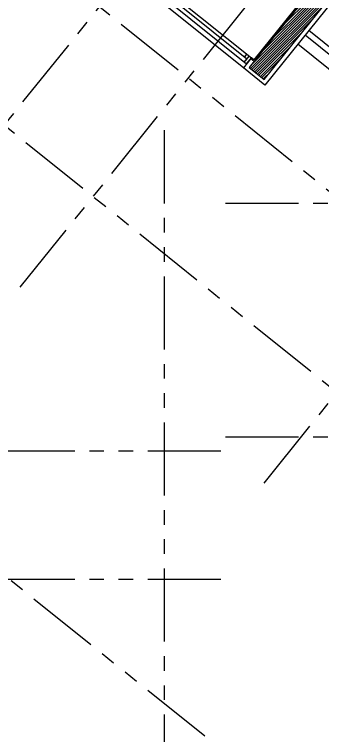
# Model space of a CAD drawing. Extents: x 453.8 to 514, y -2.6 to 70.8.
# Drawn here: x 483.18 to 488.45, y 22.62 to 34.97 of the extents above; entities that cross this region are included whole.
import ezdxf

# ---------------------------------------------------------------- set-up
doc = ezdxf.new("R2010")
doc.units = 0
doc.header["$MEASUREMENT"] = 0
doc.linetypes.add('AXIS_100$0$A-AXIS$0$PHANTOM', pattern=[2.5, 1.25, -0.25, 0.25, -0.25, 0.25, -0.25])
for name, color, linetype in [('A-ALU', 9, 'CONTINUOUS'), ('A-BALUST', 1, 'CONTINUOUS'), ('A-HATCH-CONC', 8, 'CONTINUOUS'), ('A-PLASTER', 8, 'CONTINUOUS'), ('A-PROJECTION', 9, 'CONTINUOUS'), ('a-revetement', 1, 'CONTINUOUS'), ('AXIS_100$0$A-AXIS-100', 10, 'AXIS_100$0$A-AXIS$0$PHANTOM'), ('S-9-10TH$0$A-STR 9-10TH', 2, 'CONTINUOUS')]:
    doc.layers.add(name, color=color, linetype=linetype)

# ---------------------------------------------------------------- blocks, each defined once
blk = doc.blocks.new('A$C59A015EB')
at = {"layer": 'A-ALU'}
for p, q in [((21.145, 36.116), (23.499, 34.223)), ((21.064, 36.014), (23.417, 34.122)), ((23.378, 34.153), (23.46, 34.254)), ((23.38, 34.235), (23.421, 34.286)), ((23.39, 34.247), (23.421, 34.286)), ((23.397, 34.176), (23.46, 34.254)), ((23.417, 34.122), (23.499, 34.223)), ((23.436, 34.145), (23.499, 34.223))]:
    blk.add_line(p, q, dxfattribs=at)
blk.add_lwpolyline([(23.419, 34.204), (21.144, 36.034)], dxfattribs=at)

msp = doc.modelspace()

# ---------------------------------------------------------------- hatches: boundary and pattern name
at = {"layer": 'A-HATCH-CONC'}
h = msp.add_hatch(dxfattribs=at)
h.set_pattern_fill('ANSI31', color=256, scale=0.25, style=0)
h.set_pattern_definition([(45, (463.73762, -5e-11), (-0.022097087, 0.022097087), [])])
h.paths.add_polyline_path([(487.197, 34.06218), (487.45416, 33.85537), (489.95939, 36.97054), (489.53591, 36.97054)])

# ---------------------------------------------------------------- linework, layer by layer
at = {"layer": 'A-BALUST'}
for points in [[(490.81183, 32.6052), (488.21687, 34.69207)], [(490.74916, 32.52727), (488.1542, 34.61415)]]:
    msp.add_lwpolyline(points, dxfattribs=at)
at = {"layer": 'A-PLASTER'}
msp.add_lwpolyline([(487.88826, 40.24335), (487.97286, 40.34855), (490.56003, 38.26794), (487.27931, 34.18847), (487.23645, 34.22293), (487.22705, 34.21125)], dxfattribs=at)
at = {"layer": 'A-PROJECTION'}
msp.add_line((487.09858, 34.0515), (484.74519, 35.9441), dxfattribs=at)
msp.add_lwpolyline([(490.62383, 32.37142), (488.02886, 34.45829)], dxfattribs=at)
at = {"layer": 'a-revetement'}
for p, q in [((489.1381, 35.8376), (487.46484, 33.75695)), ((487.22705, 34.21125), (487.09858, 34.0515)), ((487.22705, 34.21125), (487.2816, 34.16738)), ((487.46484, 33.75695), (487.09858, 34.0515))]:
    msp.add_line(p, q, dxfattribs=at)
at = {"layer": 'AXIS_100$0$A-AXIS-100'}
for p, q in [((481.76405, 31.52127), (503.21545, 58.19543)), ((483.28362, 30.29922), (504.73502, 56.97339)), ((495.7255, 26.18046), (459.93619, 54.96227)), ((487.45271, 26.94644), (508.90411, 53.6206)), ((494.0961, 24.15436), (458.3068, 52.93617)), ((490.33597, 19.47874), (454.54666, 48.26055)), ((485.74381, 32.98435), (485.74381, -1.8346)), ((486.79381, 31.74), (507.67478, 31.74)), ((486.79381, 27.74), (507.67478, 27.74)), ((460.46544, 27.5), (486.79381, 27.5)), ((460.46544, 25.3), (486.79381, 25.3))]:
    msp.add_line(p, q, dxfattribs=at)
at = {"layer": 'S-9-10TH$0$A-STR 9-10TH'}
msp.add_lwpolyline([(487.197, 34.06218), (487.45416, 33.85537), (491.02629, 38.2972), (488.04169, 40.69742), (487.85368, 40.46364), (490.58112, 38.27023)], close=True, dxfattribs=at)

# ---------------------------------------------------------------- block references
at = {"layer": 'A-ALU'}
msp.add_blockref('A$C59A015EB', (463.73762, 0), dxfattribs=at)

doc.saveas('drawing.dxf')
